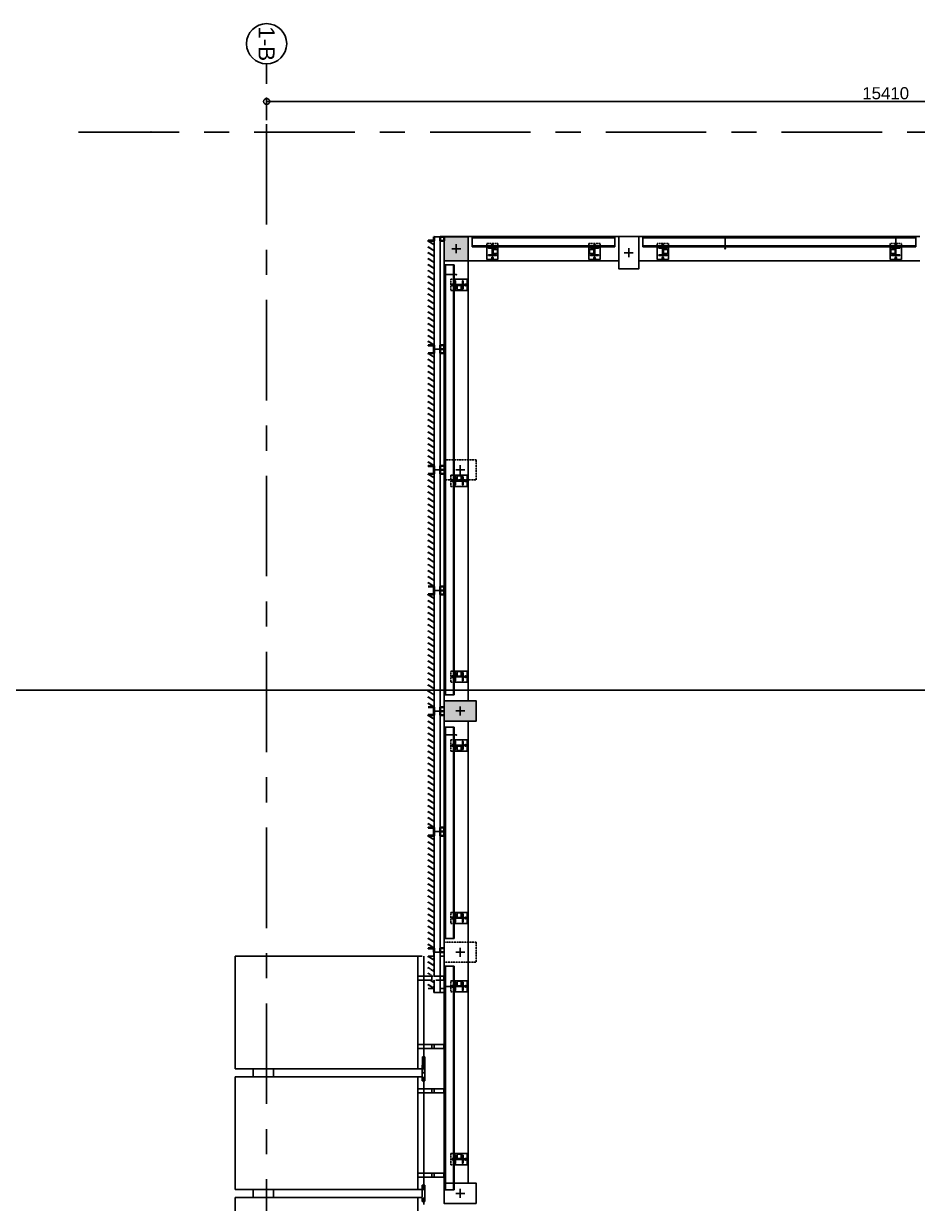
# Model space of a CAD drawing. Header units: millimetres. Extents: x 2519235 to 7246330, y 25937 to 201821.
# Drawn here: x 3025764 to 3036888, y 153438 to 168113 of the extents above; entities that cross this region are included whole.
import ezdxf
from ezdxf.enums import TextEntityAlignment as Align

# ---------------------------------------------------------------- set-up
doc = ezdxf.new("R2010")
doc.units = ezdxf.units.MM
doc.set_wipeout_variables(frame=1)
for name, pattern in [('DXK_LINE_DOT2', [3.9198, 1.9599, -1.9599]), ('HIDDEN2', [4.7625, 3.175, -1.5875]), ('TA_GL_005.00000', [13.75, 5, -1.25, 1.25, -1.25, 5]), ('Xref-PLAN-106.940$0$HIDDEN2', [4.7625, 3.175, -1.5875])]:
    doc.linetypes.add(name, pattern=pattern)
for name, color, linetype in [('000 - 0_HIDE_OBJ_FRAMING_DEF_SUB_1', 7, 'Continuous'), ('000 - 0_SYM_DWG_GRID-BUBBLE_MAIN_COLOR_1', 7, 'Continuous'), ('000 - 0_SYM_DWG_GRIDLINE_MAIN_COLOR_1', 7, 'Continuous'), ('000 - 0_SYM_DWG_GRIDLINE_MAIN_COLOR_251', 7, 'Continuous'), ('000 - CONCRETE_COL_CUT_COLOR_1', 7, 'Continuous'), ('000 - CONCRETE_COL_CUT_COLOR_5', 7, 'Continuous'), ('000 - CONCRETE_COL_HATCH_', 7, 'Continuous'), ('000 - CONCRETE_COL_WIPEOUT_', 7, 'Continuous'), ('000 - EXISTING_CANOPY_MAIN_COLOR_1', 7, 'Continuous'), ('010 - ASPG_DIMS_NOM', 7, 'Continuous'), ('_BOLT-M10', 7, 'Continuous'), ('_C-SC', 7, 'Continuous'), ('_Hatch', 7, 'Continuous'), ('_LOUVER-SB', 7, 'Continuous'), ('A-GENM', 7, 'Continuous'), ('A-GLAZ-CURT', 7, 'Continuous'), ('Xref-PLAN-106.940$0$_Beam', 7, 'Continuous'), ('Xref-PLAN-106.940$0$_C300x300', 7, 'Continuous'), ('Xref-PLAN-106.940$0$_C400-250', 7, 'Continuous'), ('Xref-PLAN-106.940$0$_Col-BOTTOM', 7, 'Xref-PLAN-106.940$0$HIDDEN2'), ('Xref-PLAN-106.940$0$_PP-Dim', 7, 'Continuous')]:
    doc.layers.add(name, color=color, linetype=linetype)
doc.styles.add('Arial', font='arial.ttf', dxfattribs={"height": 300})
doc.styles.add('FAMELINE_FOR_CKST', font='arial.ttf')
doc.styles.add('TA', font='', dxfattribs={"height": 4.5})
doc.styles.get('TA').set_extended_font_data('Cordia New')
doc.dimstyles.new('FAMELINE-CKST_C-C', dxfattribs={"dimtxt": 0.3, "dimasz": 0.15, "dimexe": 0.1, "dimexo": 0.1, "dimgap": 0.05, "dimtad": 1, "dimzin": 0, "dimdsep": 46, "dimtxsty": 'FAMELINE_FOR_CKST', "dimblk": 'ORIGIN', "dimblk1": 'ORIGIN', "dimblk2": 'ORIGIN', "dimsah": 1, "dimcen": 0.1, "dimdle": 0.1, "dimclrd": 7, "dimclre": 7, "dimclrt": 7, "dimadec": 0, "dimazin": 0, "dimtfac": 1, "dimtix": 1, "dimtmove": 2, "dimatfit": 3, "dimfxl": 1, "dimtolj": 1, "dimtzin": 0, "dimlwd": -1, "dimlwe": -1, "dimarcsym": 0})

# ---------------------------------------------------------------- blocks, each defined once
blk = doc.blocks.new('_C-SC')
at = {"layer": '_Hatch'}
h = blk.add_hatch(dxfattribs=at)
h.set_pattern_fill('STEEL', scale=1.5)
h.set_pattern_definition([(45, (-1941.0177, -2436.031), (-3.367596, 3.367596), []), (45, (-1941.0177, -2433.6497), (-3.367596, 3.367596), [])])
h.paths.add_polyline_path([(3, 67), (3, 3, 0.414214), (13, -7), (50, -7), (50, -15), (-50, -15), (-50, -7), (-13, -7, 0.414214), (-3, 3), (-3, 67, 0.414214), (-13, 77), (-50, 77), (-50, 85), (50, 85), (50, 77), (13, 77, 0.414214)])
at = {"color": 7, "linetype": 'Continuous'}
for p, q in [((70, 135), (-70, 135)), ((-70, 135), (-70, -25)), ((70, 135), (70, -25))]:
    blk.add_line(p, q, dxfattribs=at)
at = {"color": 7, "linetype": 'DXK_LINE_DOT2'}
for p, q in [((-70, 135), (-70, -25)), ((70, 135), (-70, 135)), ((70, -25), (70, 135))]:
    blk.add_line(p, q, dxfattribs=at)
at = {"color": 7, "linetype": 'HIDDEN2'}
for p, q in [((-70, -25), (-70, -65)), ((-70, -30), (-70, -65)), ((-70, -65), (70, -65)), ((-70, -65), (70, -65)), ((70, -65), (70, -25)), ((70, -30), (70, -65))]:
    blk.add_line(p, q, dxfattribs=at)
at = {"color": 7}
blk.add_lwpolyline([(-50, 85), (50, 85), (50, 77), (13, 77, 0.414214), (3, 67), (3, 3, 0.414214), (13, -7), (50, -7), (50, -15), (-50, -15), (-50, -7), (-13, -7, 0.414214), (-3, 3), (-3, 67, 0.414214), (-13, 77), (-50, 77)], format="xyb", close=True, dxfattribs=at)
for points in [[(63, 60), (3, 60), (3, 10), (63, 10)], [(63, 60), (8, 60), (8, 10), (63, 10)]]:
    blk.add_lwpolyline(points, close=True, dxfattribs=at)
at = {"layer": '_BOLT-M10', "color": 7}
for p, q in [((-12, 115), (12, 115)), ((16, 35), (-10, 35)), ((3, 42), (-3, 42)), ((3, 28), (-3, 28)), ((0, 128), (0, 102)), ((8, 42), (3, 42)), ((8, 28), (3, 28))]:
    blk.add_line(p, q, dxfattribs=at)
blk.add_lwpolyline([(-8, 110), (0, 106), (8, 110), (8, 120), (0, 124), (-8, 120)], close=True, dxfattribs=at)
for radius in [10, 6.93]:
    blk.add_circle((0, 115), radius, dxfattribs=at)
at = {"layer": 'Defpoints', "color": 7}
for p, q in [((6, -6), (-6, 6)), ((-6, -6), (6, 6))]:
    blk.add_line(p, q, dxfattribs=at)
at = {"layer": 'Defpoints', "color": 7, "linetype": 'HIDDEN2'}
for p, q in [((-12, -45), (12, -45)), ((0, -58), (0, -32))]:
    blk.add_line(p, q, dxfattribs=at)
blk.add_lwpolyline([(-8, -40), (0, -36), (8, -40), (8, -50), (0, -54), (-8, -50)], close=True, dxfattribs=at)
for radius in [10, 6.93]:
    blk.add_circle((0, -45), radius, dxfattribs=at)
blk = doc.blocks.new('*U363')
at = {"color": 7}
for p, q in [((5228, -25), (-122, -25)), ((-122, -145), (-122, -25)), ((-122, -30), (5228, -30)), ((-122, -35), (5228, -35)), ((-122, -135), (5228, -135)), ((-122, -140), (5228, -140)), ((-122, -145), (5228, -145)), ((5228, -25), (5228, -145))]:
    blk.add_line(p, q, dxfattribs=at)
at = {"layer": 'Defpoints', "color": 7}
for p, q in [((6, -6), (-6, 6)), ((-6, -6), (6, 6)), ((0, 0), (0, -145))]:
    blk.add_line(p, q, dxfattribs=at)
blk = doc.blocks.new('*U364')
at = {"color": 7}
for p, q in [((2531, -25), (-97, -25)), ((-97, -145), (-97, -25)), ((-97, -30), (2531, -30)), ((-97, -35), (2531, -35)), ((-97, -135), (2531, -135)), ((-97, -140), (2531, -140)), ((-97, -145), (2531, -145)), ((2531, -25), (2531, -145))]:
    blk.add_line(p, q, dxfattribs=at)
at = {"layer": 'Defpoints', "color": 7}
for p, q in [((6, -6), (-6, 6)), ((-6, -6), (6, 6)), ((0, 0), (0, -145))]:
    blk.add_line(p, q, dxfattribs=at)
blk = doc.blocks.new('*U365')
at = {"color": 7}
for p, q in [((3147, -25), (-250, -25)), ((-250, -145), (-250, -25)), ((-250, -30), (3147, -30)), ((-250, -35), (3147, -35)), ((-250, -135), (3147, -135)), ((-250, -140), (3147, -140)), ((-250, -145), (3147, -145)), ((3147, -25), (3147, -145))]:
    blk.add_line(p, q, dxfattribs=at)
at = {"layer": 'Defpoints', "color": 7}
for p, q in [((6, -6), (-6, 6)), ((-6, -6), (6, 6)), ((0, 0), (0, -145))]:
    blk.add_line(p, q, dxfattribs=at)
blk = doc.blocks.new('*U369')
at = {"color": 7}
for p, q in [((3147, -25), (1375, -25)), ((1375, -145), (1375, -25)), ((1375, -30), (3147, -30)), ((1375, -35), (3147, -35)), ((1375, -135), (3147, -135)), ((1375, -140), (3147, -140)), ((1375, -145), (3147, -145)), ((3147, -25), (3147, -145))]:
    blk.add_line(p, q, dxfattribs=at)
at = {"layer": 'Defpoints', "color": 7}
for p, q in [((6, -6), (-6, 6)), ((-6, -6), (6, 6)), ((0, 0), (0, -145))]:
    blk.add_line(p, q, dxfattribs=at)
blk = doc.blocks.new('DPA_CP_Entrance Louver Grill Vertical - Louver Grill Vertical Z-27946342-ENTRANCE 1 - LOWER ROOF LEVEL PLAN')
at = {"layer": '000 - 0_HIDE_OBJ_FRAMING_DEF_SUB_1', "color": 7, "lineweight": 35}
for p, q in [((-700, 200), (-702, 200)), ((-702, 200), (-702, 127)), ((-700, 125), (-700, 200)), ((702, 200), (700, 200)), ((700, 200), (700, 125)), ((702, 127), (702, 200)), ((-702, 127), (-750, 127)), ((-750, 127), (-750, 125)), ((-750, 125), (-700, 125)), ((-700, 50), (-750, 50)), ((-750, 50), (-750, 0)), ((-700, 0), (-700, 50)), ((700, 125), (750, 125)), ((750, 50), (700, 50)), ((700, 50), (700, 0)), ((700, 0), (750, 0)), ((750, 127), (702, 127)), ((750, 125), (750, 127)), ((750, 0), (750, 50))]:
    blk.add_line(p, q, dxfattribs=at)
at = {"layer": '000 - 0_HIDE_OBJ_FRAMING_DEF_SUB_1', "color": 7}
for p, q in [((-750, 50), (-750, 125)), ((750, 125), (-750, 125)), ((750, 50), (-750, 50)), ((750, 125), (750, 50))]:
    blk.add_line(p, q, dxfattribs=at)
blk = doc.blocks.new('DPA_CP_Entrance Louver Grill Vertical - Louver Grill Vertical Z-V2-ENTRANCE 1 - LOWER ROOF LEVEL PLAN')
at = {"layer": '000 - 0_HIDE_OBJ_FRAMING_DEF_SUB_1', "color": 7, "lineweight": 35}
for p, q in [((-700, 200), (-702, 200)), ((-702, 200), (-702, 127)), ((-700, 125), (-700, 200)), ((702, 200), (700, 200)), ((700, 200), (700, 125)), ((702, 127), (702, 200)), ((-702, 127), (-750, 127)), ((-750, 127), (-750, 125)), ((-750, 125), (-700, 125)), ((-700, 50), (-750, 50)), ((-750, 50), (-750, 0)), ((-750, 0), (-700, 0)), ((-700, 0), (-700, 50)), ((700, 125), (750, 125)), ((750, 50), (700, 50)), ((700, 50), (700, 0)), ((750, 127), (702, 127)), ((750, 125), (750, 127)), ((750, 0), (750, 50))]:
    blk.add_line(p, q, dxfattribs=at)
at = {"layer": '000 - 0_HIDE_OBJ_FRAMING_DEF_SUB_1', "color": 7}
for p, q in [((-750, 50), (-750, 125)), ((750, 125), (-750, 125)), ((750, 50), (-750, 50)), ((750, 125), (750, 50))]:
    blk.add_line(p, q, dxfattribs=at)
blk = doc.blocks.new('GM_Louver Grill Vertical Z1 - Z Profile-27946408-ENTRANCE 1 - LOWER ROOF LEVEL PLAN')
at = {"layer": '000 - 0_HIDE_OBJ_FRAMING_DEF_SUB_1', "color": 7, "lineweight": 9}
for p, q in [((46, 73), (0, 0)), ((0, 0), (30, 0)), ((4, 2), (50, 75)), ((30, 2), (4, 2)), ((30, 0), (30, 2)), ((50, 75), (40, 75)), ((40, 75), (40, 73)), ((40, 73), (46, 73))]:
    blk.add_line(p, q, dxfattribs=at)
blk = doc.blocks.new('DPA_CP_Entrance Louver Grill Vertical - Louver Grill Vertical Z-27953553-ENTRANCE 1 - LOWER ROOF LEVEL PLAN')
at = {"layer": '000 - 0_HIDE_OBJ_FRAMING_DEF_SUB_1', "color": 7, "lineweight": 35}
for p, q in [((-650, 200), (-652, 200)), ((-652, 200), (-652, 127)), ((-650, 125), (-650, 200)), ((652, 200), (650, 200)), ((650, 200), (650, 125)), ((652, 127), (652, 200)), ((-652, 127), (-700, 127)), ((-700, 127), (-700, 125)), ((-700, 125), (-650, 125)), ((-650, 50), (-700, 50)), ((-700, 50), (-700, 0)), ((-700, 0), (-650, 0)), ((-650, 0), (-650, 50)), ((650, 125), (700, 125)), ((700, 50), (650, 50)), ((650, 50), (650, 0)), ((650, 0), (700, 0)), ((700, 127), (652, 127)), ((700, 125), (700, 127)), ((700, 0), (700, 50))]:
    blk.add_line(p, q, dxfattribs=at)
at = {"layer": '000 - 0_HIDE_OBJ_FRAMING_DEF_SUB_1', "color": 7}
for p, q in [((-700, 50), (-700, 125)), ((700, 125), (-700, 125)), ((700, 50), (-700, 50)), ((700, 125), (700, 50))]:
    blk.add_line(p, q, dxfattribs=at)
blk = doc.blocks.new('DPA_CP_Entrance Louver Grill Vertical - Louver Grill Vertical Z-27954336-ENTRANCE 1 - LOWER ROOF LEVEL PLAN')
at = {"layer": '000 - 0_HIDE_OBJ_FRAMING_DEF_SUB_1', "color": 7}
for p, q in [((-200, 200), (-202, 200)), ((-202, 200), (-202, 127)), ((-202, 127), (-202, 200)), ((-202, 200), (-200, 200)), ((-200, 125), (-200, 200)), ((-200, 200), (-200, 125)), ((202, 200), (200, 200)), ((200, 200), (200, 125)), ((200, 125), (200, 200)), ((200, 200), (202, 200)), ((202, 127), (202, 200)), ((202, 200), (202, 127)), ((-202, 127), (-250, 127)), ((-250, 127), (-250, 125)), ((-250, 125), (-250, 127)), ((-250, 127), (-202, 127)), ((-250, 125), (-200, 125)), ((-200, 125), (-250, 125)), ((-250, 50), (-250, 125)), ((-250, 125), (-250, 50)), ((-99, 125), (-250, 125)), ((-99, 125), (-250, 125)), ((-250, 50), (-250, 125)), ((-250, 125), (-250, 50)), ((-99, 125), (-250, 125)), ((-99, 125), (-250, 125)), ((-250, 50), (-250, 0)), ((-200, 50), (-250, 50)), ((-250, 50), (-200, 50)), ((-250, 0), (-250, 50)), ((-250, 50), (-99, 50)), ((-99, 50), (-250, 50)), ((-250, 50), (-49, 50)), ((-49, 50), (-250, 50)), ((-250, 0), (-200, 0)), ((-200, 0), (-250, 0)), ((-200, 0), (-200, 50)), ((-200, 50), (-200, 0)), ((-39, 50), (250, 50)), ((250, 50), (-39, 50)), ((-39, 50), (250, 50)), ((250, 50), (-39, 50)), ((250, 125), (-36, 125)), ((250, 125), (-36, 125)), ((250, 125), (-36, 125)), ((250, 125), (-36, 125)), ((200, 125), (250, 125)), ((250, 125), (200, 125)), ((200, 50), (200, 0)), ((250, 50), (200, 50)), ((200, 50), (250, 50)), ((200, 0), (200, 50)), ((200, 0), (250, 0)), ((250, 0), (200, 0)), ((250, 127), (202, 127)), ((202, 127), (250, 127)), ((250, 125), (250, 127)), ((250, 127), (250, 125)), ((250, 50), (250, 125)), ((250, 125), (250, 50)), ((250, 50), (250, 125)), ((250, 125), (250, 50)), ((250, 0), (250, 50)), ((250, 50), (250, 0))]:
    blk.add_line(p, q, dxfattribs=at)
blk = doc.blocks.new('DPA_CP_Entrance Louver Grill Vertical - Louver Grill Vertical Z-27954203-ENTRANCE 1 - LOWER ROOF LEVEL PLAN')
at = {"layer": '000 - 0_HIDE_OBJ_FRAMING_DEF_SUB_1', "color": 7}
for p, q in [((-750, 127), (-750, 125)), ((-750, 125), (-750, 127)), ((-750, 125), (-744, 125)), ((-744, 125), (-750, 125)), ((-750, 50), (-750, 125)), ((-750, 125), (-750, 50)), ((-744, 125), (-750, 125)), ((-744, 125), (-750, 125)), ((-750, 50), (-750, 125)), ((-750, 125), (-750, 50)), ((-744, 125), (-750, 125)), ((-744, 125), (-750, 125)), ((-750, 50), (-750, 0)), ((-750, 0), (-750, 50))]:
    blk.add_line(p, q, dxfattribs=at)
blk = doc.blocks.new('GM_Louver Grill Vertical Z1 - Z Profile-27954269-ENTRANCE 1 - LOWER ROOF LEVEL PLAN')
at = {"layer": '000 - 0_HIDE_OBJ_FRAMING_DEF_SUB_1', "color": 7, "lineweight": 9}
for p, q in [((46, 73), (0, 0)), ((0, 0), (46, 73)), ((0, 0), (30, 0)), ((30, 0), (0, 0)), ((4, 2), (50, 75)), ((50, 75), (4, 2)), ((30, 2), (4, 2)), ((4, 2), (30, 2)), ((30, 0), (30, 2)), ((30, 2), (30, 0)), ((50, 75), (40, 75)), ((40, 75), (40, 73)), ((40, 73), (40, 75)), ((40, 75), (50, 75)), ((40, 73), (46, 73)), ((46, 73), (40, 73))]:
    blk.add_line(p, q, dxfattribs=at)
blk = doc.blocks.new('GM_Louver Grill Vertical Z1 - Z Profile-V106-ENTRANCE 1 - LOWER ROOF LEVEL PLAN')
at = {"layer": '000 - 0_HIDE_OBJ_FRAMING_DEF_SUB_1', "color": 7, "lineweight": 9}
for p, q in [((25, 39), (0, 0)), ((0, 0), (25, 39)), ((0, 0), (30, 0)), ((30, 0), (0, 0)), ((4, 2), (27, 39)), ((27, 39), (4, 2)), ((30, 2), (4, 2)), ((4, 2), (30, 2)), ((30, 0), (30, 2)), ((30, 2), (30, 0)), ((46, 73), (32, 51)), ((32, 51), (46, 73)), ((35, 51), (50, 75)), ((50, 75), (35, 51)), ((50, 75), (40, 75)), ((40, 75), (40, 73)), ((40, 73), (40, 75)), ((40, 75), (50, 75)), ((40, 73), (46, 73)), ((46, 73), (40, 73))]:
    blk.add_line(p, q, dxfattribs=at)
blk = doc.blocks.new('GM_Louver Grill Vertical Z1 - Z Profile-V107-ENTRANCE 1 - LOWER ROOF LEVEL PLAN')
at = {"layer": '000 - 0_HIDE_OBJ_FRAMING_DEF_SUB_1', "color": 7, "lineweight": 9}
for p, q in [((24, 33), (27, 39)), ((25, 39), (24, 37)), ((24, 37), (25, 39)), ((27, 39), (24, 33)), ((30, 2), (24, 2)), ((24, 2), (30, 2)), ((24, 0), (30, 0)), ((30, 0), (24, 0)), ((30, 0), (30, 2)), ((30, 2), (30, 0)), ((46, 73), (32, 51)), ((32, 51), (46, 73)), ((35, 51), (50, 75)), ((50, 75), (35, 51)), ((50, 75), (40, 75)), ((40, 75), (40, 73)), ((40, 73), (40, 75)), ((40, 75), (50, 75)), ((40, 73), (46, 73)), ((46, 73), (40, 73))]:
    blk.add_line(p, q, dxfattribs=at)
blk = doc.blocks.new('GM_Louver Grill Vertical Z1 - Z Profile-V108-ENTRANCE 1 - LOWER ROOF LEVEL PLAN')
at = {"layer": '000 - 0_HIDE_OBJ_FRAMING_DEF_SUB_1', "color": 7, "lineweight": 9}
for p, q in [((31, 49), (0, 0)), ((0, 0), (31, 49)), ((0, 0), (30, 0)), ((30, 0), (0, 0)), ((4, 2), (31, 45)), ((31, 45), (4, 2)), ((30, 2), (4, 2)), ((4, 2), (30, 2)), ((30, 0), (30, 2)), ((30, 2), (30, 0))]:
    blk.add_line(p, q, dxfattribs=at)
blk = doc.blocks.new('A$C7e7c92b9')
at = {"layer": 'A-GENM', "color": 7, "lineweight": 9, "rotation": 180}
for p in [(118720, 9933), (118794, 9933), (118867, 9933), (118941, 9933), (119014, 9933), (119088, 9933), (119161, 9933), (119235, 9933), (119308, 9933), (119382, 9933), (119455, 9933), (119529, 9933), (119603, 9933), (119676, 9933), (119750, 9933), (119823, 9933), (119897, 9933), (119970, 9933), (120120, 9933), (120195, 9933), (120270, 9933), (120345, 9933), (120420, 9933), (120495, 9933), (120570, 9933), (120645, 9933), (120720, 9933), (120795, 9933), (120870, 9933), (120945, 9933), (121020, 9933), (121095, 9933), (121170, 9933), (121245, 9933), (121320, 9933), (121395, 9933), (121470, 9933), (121620, 9933), (121695, 9933), (121770, 9933), (121845, 9933), (121920, 9933), (121995, 9933), (122070, 9933), (122145, 9933), (122220, 9933), (122295, 9933), (122370, 9933), (122445, 9933), (122520, 9933), (122595, 9933), (122670, 9933), (122745, 9933), (122820, 9933), (122895, 9933), (122970, 9933), (123120, 9933), (123195, 9933), (123270, 9933), (123345, 9933), (123420, 9933), (123495, 9933), (123570, 9933), (123645, 9933), (123720, 9933), (123795, 9933), (123870, 9933), (123945, 9933), (124020, 9933), (124095, 9933), (124170, 9933), (124245, 9933), (124320, 9933), (124395, 9933), (124470, 9933), (124620, 9933), (124695, 9933), (124770, 9933), (124845, 9933), (124920, 9933), (124995, 9933), (125070, 9933), (125145, 9933), (125220, 9933), (125295, 9933), (125370, 9933), (125445, 9933), (125520, 9933), (125595, 9933), (125670, 9933), (125745, 9933), (125820, 9933), (125895, 9933), (125970, 9933), (126120, 9933), (126195, 9933), (126270, 9933), (126345, 9933), (126420, 9933), (126495, 9933), (126570, 9933), (126645, 9933), (126720, 9933), (126795, 9933), (126870, 9933), (126945, 9933), (127020, 9933), (127095, 9933), (127170, 9933), (127245, 9933), (127320, 9933), (127395, 9933), (127470, 9933)]:
    blk.add_blockref('GM_Louver Grill Vertical Z1 - Z Profile-27946408-ENTRANCE 1 - LOWER ROOF LEVEL PLAN', p, dxfattribs=at)
at = {"layer": 'A-GENM', "color": 7, "rotation": 180}
for name, p in [('GM_Louver Grill Vertical Z1 - Z Profile-27954269-ENTRANCE 1 - LOWER ROOF LEVEL PLAN', (127620, 9933)), ('GM_Louver Grill Vertical Z1 - Z Profile-27954269-ENTRANCE 1 - LOWER ROOF LEVEL PLAN', (127690, 9933)), ('GM_Louver Grill Vertical Z1 - Z Profile-V106-ENTRANCE 1 - LOWER ROOF LEVEL PLAN', (127760, 9933)), ('GM_Louver Grill Vertical Z1 - Z Profile-V107-ENTRANCE 1 - LOWER ROOF LEVEL PLAN', (127830, 9933)), ('GM_Louver Grill Vertical Z1 - Z Profile-V108-ENTRANCE 1 - LOWER ROOF LEVEL PLAN', (127900, 9933)), ('GM_Louver Grill Vertical Z1 - Z Profile-27954269-ENTRANCE 1 - LOWER ROOF LEVEL PLAN', (127970, 9933))]:
    blk.add_blockref(name, p, dxfattribs=at)
at = {"layer": 'A-GLAZ-CURT', "color": 7, "rotation": 180}
for name, p in [('DPA_CP_Entrance Louver Grill Vertical - Louver Grill Vertical Z-27953553-ENTRANCE 1 - LOWER ROOF LEVEL PLAN', (119320, 10058)), ('DPA_CP_Entrance Louver Grill Vertical - Louver Grill Vertical Z-27946342-ENTRANCE 1 - LOWER ROOF LEVEL PLAN', (120770, 10058)), ('DPA_CP_Entrance Louver Grill Vertical - Louver Grill Vertical Z-V2-ENTRANCE 1 - LOWER ROOF LEVEL PLAN', (122270, 10058)), ('DPA_CP_Entrance Louver Grill Vertical - Louver Grill Vertical Z-27946342-ENTRANCE 1 - LOWER ROOF LEVEL PLAN', (123770, 10058)), ('DPA_CP_Entrance Louver Grill Vertical - Louver Grill Vertical Z-V2-ENTRANCE 1 - LOWER ROOF LEVEL PLAN', (125270, 10058)), ('DPA_CP_Entrance Louver Grill Vertical - Louver Grill Vertical Z-27946342-ENTRANCE 1 - LOWER ROOF LEVEL PLAN', (126770, 10058)), ('DPA_CP_Entrance Louver Grill Vertical - Louver Grill Vertical Z-27954203-ENTRANCE 1 - LOWER ROOF LEVEL PLAN', (126770, 10058)), ('DPA_CP_Entrance Louver Grill Vertical - Louver Grill Vertical Z-27954336-ENTRANCE 1 - LOWER ROOF LEVEL PLAN', (127770, 10058))]:
    blk.add_blockref(name, p, dxfattribs=at)
blk = doc.blocks.new('Xref-PLAN-106.940$0$_C400-250')
at = {"color": 7}
blk.add_lwpolyline([(125, 0), (125, -400), (-125, -400), (-125, 0)], close=True, dxfattribs=at)
at = {"layer": 'Defpoints', "color": 7}
for p, q in [((0, -144), (0, -256)), ((-56, -200), (56, -200))]:
    blk.add_line(p, q, dxfattribs=at)
blk = doc.blocks.new('Xref-PLAN-106.940$0$_C300-300')
at = {"color": 7}
blk.add_lwpolyline([(-150, 0), (150, 0), (150, -300), (-150, -300)], close=True, dxfattribs=at)
at = {"layer": 'Defpoints', "color": 7}
for p, q in [((0, -94), (0, -206)), ((-56, -150), (56, -150))]:
    blk.add_line(p, q, dxfattribs=at)
blk = doc.blocks.new('Xref-PLAN-106.940')
at = {"layer": 'Xref-PLAN-106.940$0$_Beam', "color": 7}
for p, q in [((118619, 15978), (118619, 12481)), ((118919, 15978), (118919, 12481))]:
    blk.add_line(p, q, dxfattribs=at)
at = {"layer": 'Xref-PLAN-106.940$0$_PP-Dim', "color": 7}
for p, q in [((118619, 12231), (118619, 10058)), ((118919, 12231), (118919, 10358)), ((118919, 10358), (124394, 10358)), ((124644, 10358), (130394, 10358)), ((118619, 10058), (124394, 10058)), ((124644, 10058), (130394, 10058))]:
    blk.add_line(p, q, dxfattribs=at)
at = {"layer": 'Xref-PLAN-106.940$0$_C300x300', "color": 7}
blk.add_blockref('Xref-PLAN-106.940$0$_C300-300', (118769, 10358), dxfattribs=at)
at = {"layer": 'Xref-PLAN-106.940$0$_C400-250', "color": 7, "rotation": 90}
blk.add_blockref('Xref-PLAN-106.940$0$_C400-250', (118619, 12356), dxfattribs=at)
at = {"layer": 'Xref-PLAN-106.940$0$_C400-250', "color": 7}
for p in [(124519, 10458), (130519, 10458)]:
    blk.add_blockref('Xref-PLAN-106.940$0$_C400-250', p, dxfattribs=at)
at = {"layer": 'Xref-PLAN-106.940$0$_Col-BOTTOM', "color": 7}
for p in [(121519, 10458), (127519, 10458)]:
    blk.add_blockref('Xref-PLAN-106.940$0$_C400-250', p, dxfattribs=at)
blk = doc.blocks.new('*U413')
at = {"color": 7}
for p, q in [((2531, -25), (-250, -25)), ((-250, -145), (-250, -25)), ((-250, -30), (2531, -30)), ((-250, -35), (2531, -35)), ((-250, -135), (2531, -135)), ((-250, -140), (2531, -140)), ((-250, -145), (2531, -145)), ((2531, -25), (2531, -145))]:
    blk.add_line(p, q, dxfattribs=at)
at = {"layer": 'Defpoints', "color": 7}
for p, q in [((6, -6), (-6, 6)), ((-6, -6), (6, 6)), ((0, 0), (0, -145))]:
    blk.add_line(p, q, dxfattribs=at)
blk = doc.blocks.new('A$C53fc0519')
at = {"layer": '000 - EXISTING_CANOPY_MAIN_COLOR_1', "color": 7}
for p, q in [((10500, -13148), (10550, -13148)), ((10500, -13148), (10500, -13275)), ((10500, -13153), (10550, -13153)), ((10550, -13148), (10550, -13252)), ((11350, -13148), (11400, -13148)), ((11350, -13148), (11350, -13475)), ((11350, -13153), (11400, -13153)), ((11400, -13475), (11400, -13148)), ((11900, -13148), (11950, -13148)), ((11900, -13475), (11900, -13148)), ((11900, -13153), (11950, -13153)), ((11950, -13475), (11950, -13148)), ((13000, -13148), (12950, -13148)), ((12950, -13475), (12950, -13148)), ((12950, -13153), (13000, -13153)), ((13000, -13475), (13000, -13148)), ((10500, -13283), (10500, -13367)), ((10500, -13303), (10550, -13303)), ((10500, -13384), (10500, -13349)), ((10550, -13303), (10550, -13475)), ((10550, -13347), (10550, -13400)), ((10550, -13400), (10550, -13347)), ((11350, -13273), (11400, -13273)), ((11350, -13303), (11400, -13303)), ((11350, -13348), (11350, -13400)), ((11400, -13384), (11400, -13349)), ((11900, -13273), (11950, -13273)), ((11900, -13303), (11950, -13303)), ((11900, -13347), (11900, -13400)), ((11950, -13348), (11950, -13400)), ((12950, -13273), (13000, -13273)), ((12950, -13303), (13000, -13303)), ((12950, -13400), (12950, -13347)), ((13000, -13400), (13000, -13348)), ((10250, -15750), (10250, -13422)), ((10250, -13475), (11650, -13475)), ((10251, -13400), (10265, -13400)), ((10267, -13400), (10340, -13400)), ((10342, -13400), (10415, -13400)), ((10400, -13400), (10415, -13400)), ((10417, -13400), (10490, -13400)), ((10417, -13400), (10490, -13400)), ((10492, -13400), (10500, -13400)), ((10492, -13400), (10565, -13400)), ((10500, -13375), (10500, -13475)), ((10500, -13400), (10500, -13388)), ((10550, -13475), (10550, -13403)), ((10567, -13400), (10640, -13400)), ((10642, -13400), (10715, -13400)), ((10717, -13400), (10790, -13400)), ((10792, -13400), (10865, -13400)), ((10867, -13400), (10940, -13400)), ((10942, -13400), (11015, -13400)), ((11017, -13400), (11090, -13400)), ((11092, -13400), (11165, -13400)), ((11167, -13400), (11240, -13400)), ((11242, -13400), (11315, -13400)), ((11317, -13400), (11390, -13400)), ((11392, -13400), (11465, -13400)), ((11400, -13388), (11400, -13400)), ((11467, -13400), (11540, -13400)), ((11546, -13390), (11500, -13390)), ((11500, -13417), (11500, -13390)), ((11500, -13417), (11529, -13417)), ((11531, -13417), (11604, -13417)), ((11542, -13400), (11615, -13400)), ((11621, -13390), (11549, -13390)), ((11600, -13420), (11600, -13390)), ((11602, -13420), (11600, -13420)), ((11651, -13420), (11605, -13420)), ((11606, -13417), (11651, -13417)), ((11617, -13400), (11650, -13400)), ((11651, -13390), (11624, -13390)), ((11650, -15750), (11650, -13400)), ((11749, -13390), (11653, -13390)), ((11653, -13417), (11700, -13417)), ((11749, -13420), (11653, -13420)), ((11700, -13390), (11700, -13417)), ((11750, -15750), (11750, -13422)), ((11750, -13475), (13150, -13475)), ((11771, -13390), (11751, -13390)), ((11751, -13400), (11765, -13400)), ((11752, -13420), (11751, -13420)), ((11800, -13420), (11755, -13420)), ((11767, -13400), (11840, -13400)), ((11800, -13390), (11774, -13390)), ((11800, -13390), (11800, -13420)), ((11842, -13400), (11915, -13400)), ((11917, -13400), (11990, -13400)), ((11992, -13400), (12065, -13400)), ((12067, -13400), (12140, -13400)), ((12142, -13400), (12215, -13400)), ((12217, -13400), (12290, -13400)), ((12292, -13400), (12365, -13400)), ((12367, -13400), (12440, -13400)), ((12442, -13400), (12515, -13400)), ((12517, -13400), (12590, -13400)), ((12592, -13400), (12665, -13400)), ((12667, -13400), (12740, -13400)), ((12742, -13400), (12815, -13400)), ((12817, -13400), (12890, -13400)), ((12892, -13400), (12965, -13400)), ((12967, -13400), (13040, -13400)), ((13042, -13400), (13115, -13400)), ((13121, -13390), (13100, -13390)), ((13100, -13420), (13100, -13390)), ((13102, -13420), (13100, -13420)), ((13151, -13420), (13105, -13420)), ((13117, -13400), (13150, -13400)), ((13151, -13390), (13124, -13390)), ((13150, -13400), (13150, -15750)), ((13249, -13390), (13153, -13390)), ((13249, -13420), (13153, -13420)), ((13250, -15750), (13250, -13422)), ((13250, -13475), (14650, -13475)), ((13271, -13390), (13251, -13390)), ((13251, -13400), (13265, -13400)), ((13252, -13420), (13251, -13420)), ((13300, -13420), (13255, -13420)), ((13267, -13400), (13340, -13400)), ((13300, -13390), (13274, -13390)), ((13300, -13390), (13300, -13420)), ((11750, -15270), (11650, -15270)), ((11750, -15270), (11650, -15270)), ((11700, -15270), (11650, -15270)), ((13250, -15270), (13150, -15270)), ((13250, -15270), (13150, -15270)), ((11750, -15525), (11650, -15525)), ((13250, -15525), (13150, -15525)), ((11650, -15750), (10250, -15750)), ((13150, -15750), (11750, -15750)), ((14650, -15750), (13250, -15750))]:
    blk.add_line(p, q, dxfattribs=at)
blk = doc.blocks.new('*U1937')
at = {"layer": '000 - 0_SYM_DWG_GRIDLINE_MAIN_COLOR_1', "color": 7}
blk.add_line((49, 0), (44, 0), dxfattribs=at)
blk.add_circle((54, 0), 5, dxfattribs=at)
at = {"layer": '000 - 0_SYM_DWG_GRIDLINE_MAIN_COLOR_251', "color": 7, "linetype": 'ByBlock', "ltscale": 5}
blk.add_line((20, 0), (-357, 0), dxfattribs=at)
at = {"layer": '000 - 0_SYM_DWG_GRIDLINE_MAIN_COLOR_251', "color": 7}
for p in [(-337, 0), (0, 0)]:
    blk.add_point(p, dxfattribs=at)
at = {"color": 7, "style": 'TA', "flags": 1}
blk.add_attdef('LOCATION', (6, -6), '', height=4.5, rotation=270, dxfattribs=at)
at = {"layer": '000 - 0_SYM_DWG_GRID-BUBBLE_MAIN_COLOR_1', "color": 7, "style": 'Arial'}
blk.add_attdef('GRID-HEAD', text='', height=4, rotation=270, dxfattribs=at).set_placement((54, 0), align=Align.MIDDLE_CENTER)
blk = doc.blocks.new('*U1096')
at = {"layer": '000 - 0_SYM_DWG_GRIDLINE_MAIN_COLOR_1', "color": 7}
blk.add_line((17, 0), (12, 0), dxfattribs=at)
blk.add_circle((22, 0), 5, dxfattribs=at)
at = {"layer": '000 - 0_SYM_DWG_GRIDLINE_MAIN_COLOR_251', "color": 7, "linetype": 'ByBlock', "ltscale": 5}
blk.add_line((2, 0), (-866, 0), dxfattribs=at)
at = {"layer": '000 - 0_SYM_DWG_GRIDLINE_MAIN_COLOR_251', "color": 7}
blk.add_point((0, 0), dxfattribs=at)
at = {"color": 7, "style": 'TA', "flags": 1}
blk.add_attdef('LOCATION', (6, -6), '', height=4.5, rotation=270, dxfattribs=at)
at = {"layer": '000 - 0_SYM_DWG_GRID-BUBBLE_MAIN_COLOR_1', "color": 7, "style": 'Arial'}
blk.add_attdef('GRID-HEAD', text='', height=4, rotation=180, dxfattribs=at).set_placement((22, 0), align=Align.MIDDLE_CENTER)
blk = doc.blocks.new('_Origin')
at = {"color": 7, "linetype": 'ByBlock', "lineweight": -2}
blk.add_line((0, 0), (-1, 0), dxfattribs=at)
blk.add_circle((0, 0), 0.5, dxfattribs=at)
blk = doc.blocks.new('*D1935')
at = {"layer": '010 - ASPG_DIMS_NOM', "color": 7, "transparency": 16777216}
for p, q in [((-18450, 0), (-18731, 0)), ((-18681, -15335), (-18681, -75)), ((-18450, -15410), (-18731, -15410))]:
    blk.add_line(p, q, dxfattribs=at)
at = {"layer": 'Defpoints', "color": 7, "transparency": 16777216}
for p in [(-18681, 0), (-18400, 0), (-18400, -15410)]:
    blk.add_point(p, dxfattribs=at)
at = {"layer": '010 - ASPG_DIMS_NOM', "color": 7, "transparency": 16777216, "xscale": 75, "yscale": 75, "zscale": 75}
for p, rotation in [((-18681, 0), 90), ((-18681, -15410), 270)]:
    blk.add_blockref('_Origin', p, dxfattribs=dict(at, rotation=rotation))
at = {"layer": '010 - ASPG_DIMS_NOM', "color": 7, "transparency": 16777216, "insert": (-18783, -7705), "char_height": 150, "attachment_point": 5, "rotation": 90, "style": 'FAMELINE_FOR_CKST'}
blk.add_mtext('\\A1;15410', dxfattribs=at)
blk = doc.blocks.new('*U2096')
at = {"layer": '000 - CONCRETE_COL_HATCH_'}
h = blk.add_hatch(dxfattribs=at)
h.set_pattern_fill('AR-CONC', scale=0.04)
h.set_pattern_definition([(50, (598.004, -835906.8257), (7.28738676, -0.63756342), [0.762, -8.382]), (355, (598.004, -835906.826), (-1.40973686, 7.64227381), [0.6096, -6.70562337]), (100.4514447, (598.6115, -835906.879), (5.877649884, 7.004710076), [0.64760035, -7.123609784]), (46.1842, (598.004, -835904.794), (10.84316164, -1.68169312), [1.143, -12.573]), (96.6355576, (598.908, -835904.934), (9.49616536, 9.89704498), [0.97140093, -10.68542433]), (351.1841512, (598.004, -835904.794), (9.49616536, 9.89704498), [0.91439868, -10.05838928]), (21, (599.02, -835905.3017), (6.06457565, -4.090607927), [0.762, -8.382]), (326, (599.02, -835905.302), (2.472081134, 7.367518645), [0.6096, -6.7056]), (71.451445, (599.5256, -835905.6426), (8.53665677, 3.276910755), [0.64760035, -7.123597504]), (37.5, (598.0042, -835906.8257), (0.12354413, 3.382201555), [0, -6.62432, 0, -6.8072, 0, -6.731]), (7.5, (598.0042, -835906.8257), (2.6727865, 4.007222993), [0, -3.88112, 0, -6.47192, 0, -2.5654]), (327.5, (595.7385, -835906.8257), (5.423623807, -0.22914976), [0, -2.54, 0, -7.9248, 0, -10.5156]), (317.5, (594.7225, -835906.8257), (5.925167255, 1.01705964), [0, -3.302, 0, -5.26288, 0, -7.4676])])
h.paths.add_polyline_path([(0, 0), (299, 0), (299, 300), (0, 300)])
at = {"layer": '000 - CONCRETE_COL_CUT_COLOR_1', "color": 7, "lineweight": -2}
blk.add_lwpolyline([(0, 0), (299, 0), (299, 300), (0, 300), (0, 300), (0, 300), (0, 300), (0, 300), (0, 300), (0, 300), (0, 300), (0, 300), (0, 300), (0, 300), (0, 300), (0, 300), (0, 300), (0, 300), (0, 300), (0, 300), (0, 300), (0, 300), (0, 300), (0, 300), (0, 300), (0, 300), (0, 300), (0, 300), (0, 300), (0, 300), (0, 300), (0, 300), (0, 300), (0, 300), (0, 300), (0, 300), (0, 300), (0, 300), (0, 300), (0, 300), (0, 300), (0, 300), (0, 300), (0, 300), (0, 300), (0, 300), (0, 300), (0, 300)], close=True, dxfattribs=at)
blk = doc.blocks.new('*U2094')
at = {"layer": '000 - CONCRETE_COL_HATCH_'}
h = blk.add_hatch(dxfattribs=at)
h.set_pattern_fill('AR-CONC', scale=0.04)
h.set_pattern_definition([(50, (500, -831306.8257), (7.28738676, -0.63756342), [0.762, -8.382]), (355, (500, -831306.826), (-1.40973686, 7.64227381), [0.6096, -6.70562337]), (100.4514447, (500.607, -831306.879), (5.877649884, 7.004710076), [0.64760035, -7.123609784]), (46.1842, (500, -831304.794), (10.84316164, -1.68169312), [1.143, -12.573]), (96.6355576, (500.904, -831304.934), (9.49616536, 9.89704498), [0.97140093, -10.68542433]), (351.1841512, (500, -831304.794), (9.49616536, 9.89704498), [0.91439868, -10.05838928]), (21, (501.016, -831305.3017), (6.06457565, -4.090607927), [0.762, -8.382]), (326, (501.016, -831305.302), (2.472081134, 7.367518645), [0.6096, -6.7056]), (71.451445, (501.5214, -831305.6426), (8.53665677, 3.276910755), [0.64760035, -7.123597504]), (37.5, (500, -831306.8257), (0.12354413, 3.382201555), [0, -6.62432, 0, -6.8072, 0, -6.731]), (7.5, (500, -831306.8257), (2.6727865, 4.007222993), [0, -3.88112, 0, -6.47192, 0, -2.5654]), (327.5, (497.7343, -831306.8257), (5.423623807, -0.22914976), [0, -2.54, 0, -7.9248, 0, -10.5156]), (317.5, (496.7183, -831306.8257), (5.925167255, 1.01705964), [0, -3.302, 0, -5.26288, 0, -7.4676])])
h.paths.add_polyline_path([(0, 0), (250, 0), (250, 400), (0, 400)])
at = {"layer": '000 - CONCRETE_COL_CUT_COLOR_1', "color": 7, "lineweight": -2}
blk.add_lwpolyline([(0, 0), (250, 0), (250, 400), (0, 400), (0, 400), (0, 400), (0, 400), (0, 400), (0, 400), (0, 400), (0, 400), (0, 400), (0, 400), (0, 400), (0, 400), (0, 400), (0, 400), (0, 400), (0, 400), (0, 400), (0, 400), (0, 400), (0, 400), (0, 400), (0, 400), (0, 400), (0, 400), (0, 400), (0, 400), (0, 400), (0, 400), (0, 400), (0, 400), (0, 400), (0, 400), (0, 400), (0, 400), (0, 400), (0, 400), (0, 400), (0, 400), (0, 400), (0, 400), (0, 400), (0, 400), (0, 400), (0, 400), (0, 400)], close=True, dxfattribs=at)
blk = doc.blocks.new('W-1-PP17-ENT1_REV02_20260415-161303_PP17_ENT1_MAIN_DIMS_PL')
at = {"layer": '000 - 0_SYM_DWG_GRIDLINE_MAIN_COLOR_251', "color": 7, "linetype": 'TA_GL_005.00000'}
for name, p, xscale, yscale, zscale, rotation, values in [('*U1937', (-18300, 0), 50.00000000000004, 50.00000000000004, 50.00000000000004, 90, {'GRID-HEAD': '1-1'}), ('*U1096', (-18300, -15410), 50, 50, 50, 180, {'GRID-HEAD': '1-B'})]:
    blk.add_blockref(name, p, dxfattribs=dict(at, xscale=xscale, yscale=yscale, zscale=zscale, rotation=rotation)).add_auto_attribs(values)
at = {"layer": '010 - ASPG_DIMS_NOM', "color": 7}
dim = blk.add_linear_dim(base=(-18681.2, 0), p1=(-18400, -15410), p2=(-18400, 0), angle=270, dimstyle='FAMELINE-CKST_C-C', override={"dimscale": 500, "dimdec": 0, "dimclrd": 7, "dimclre": 7, "dimclrt": 7}, dxfattribs=at)
dim.commit()
dim.dimension.update_dxf_attribs({"geometry": '*D1935', "text_midpoint": (-18782.8, -7705)})
blk = doc.blocks.new('A$C6d15e31b')
at = {"color": 7}
for name, p in [('W-1-PP17-ENT1_REV02_20260415-161303_PP17_ENT1_MAIN_DIMS_PL', (0, 0)), ('Xref-PLAN-106.940', (-135619, -23258))]:
    blk.add_blockref(name, p, dxfattribs=at)
at = {"layer": '000 - 0_HIDE_OBJ_FRAMING_DEF_SUB_1', "color": 7}
blk.add_blockref('A$C7e7c92b9', (-135619, -23258), dxfattribs=at)
at = {"layer": '000 - EXISTING_CANOPY_MAIN_COLOR_1', "color": 7}
blk.add_blockref('A$C53fc0519', (-18300, -52), dxfattribs=at)
at = {"layer": '_C-SC', "color": 7, "rotation": 270}
for p in [(-16850, -7580), (-16850, -11328)]:
    blk.add_blockref('_C-SC', p, dxfattribs=at)
at = {"layer": '_C-SC', "color": 7, "xscale": -1, "rotation": 270}
for p in [(-16850, -10478), (-16850, -12600)]:
    blk.add_blockref('_C-SC', p, dxfattribs=at)
at = {"layer": '_C-SC', "color": 7}
for p in [(-16400, -13050), (-10672, -13050)]:
    blk.add_blockref('_C-SC', p, dxfattribs=at)
at = {"layer": '_C-SC', "color": 7, "xscale": -1}
for p in [(-13963, -13050), (-11527, -13050), (-8525, -13050), (-7675, -13050), (-5525, -13050)]:
    blk.add_blockref('_C-SC', p, dxfattribs=at)
at = {"layer": '_LOUVER-SB', "color": 7, "rotation": 270}
for name, p in [('*U365', (-16850, -7580)), ('*U369', (-16850, -9703))]:
    blk.add_blockref(name, p, dxfattribs=at)
at = {"layer": '_LOUVER-SB', "color": 7}
for name, p in [('*U363', (-16528, -13050)), ('*U364', (-10803, -13050)), ('*U413', (-7675, -13050))]:
    blk.add_blockref(name, p, dxfattribs=at)
at = {"layer": '000 - CONCRETE_COL_CUT_COLOR_5', "color": 7}
for name, p in [('*U2096', (-16999, -13200)), ('*U2094', (-11225, -13200))]:
    blk.add_blockref(name, p, dxfattribs=at)

msp = doc.modelspace()

# ---------------------------------------------------------------- block references
at = {"color": 7, "rotation": 270}
msp.add_blockref('A$C6d15e31b', (3044198.053, 148462.574), dxfattribs=at)

# ---------------------------------------------------------------- next in the draw order: linework, layer by layer
at = {"color": 7}
msp.add_lwpolyline([(2995400.188, 59821.36), (3095400.188, 59821.36), (3095400.188, 159821.36), (2995400.188, 159821.36)], close=True, dxfattribs=at)

doc.saveas('drawing.dxf')
